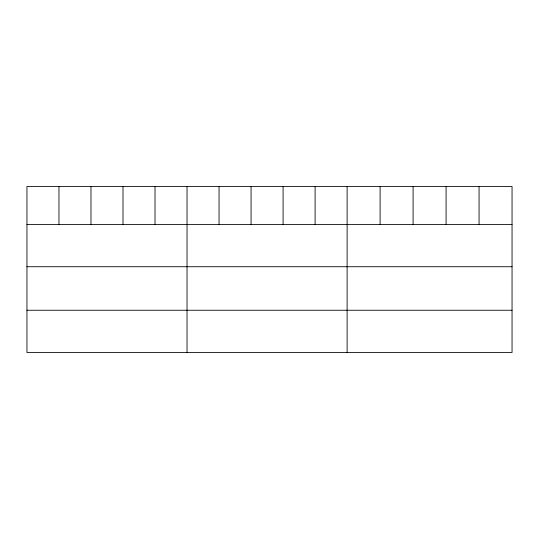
<?xml version="1.0" encoding="UTF-8"?>
<svg xmlns="http://www.w3.org/2000/svg" width="539" height="539" viewBox="0 0 539 539"><rect width="100%" height="100%" fill="white"/><g stroke="black" fill="none" stroke-linecap="round" stroke-linejoin="round"><path stroke-width="0.81" d="M512.05 224.487L512.05 352.493L26.95 352.493L26.95 186.507L512.05 186.507L512.05 224.487L26.95 224.487M26.95 266.731L512.05 266.731M26.95 310.248L512.05 310.248M479.063 186.507L479.063 224.487M446.076 186.507L446.076 224.487M413.09 186.507L413.09 224.487M380.103 186.507L380.103 224.487M347.116 186.507L347.116 352.493M315.099 186.507L315.099 224.487M283.083 186.507L283.083 224.487M251.066 186.507L251.066 224.487M219.05 186.507L219.05 224.487M187.033 186.507L187.033 352.493M155.016 186.507L155.016 224.487M123 186.507L123 224.487M90.983 186.507L90.983 224.487M58.967 186.507L58.967 224.487"/></g></svg>
